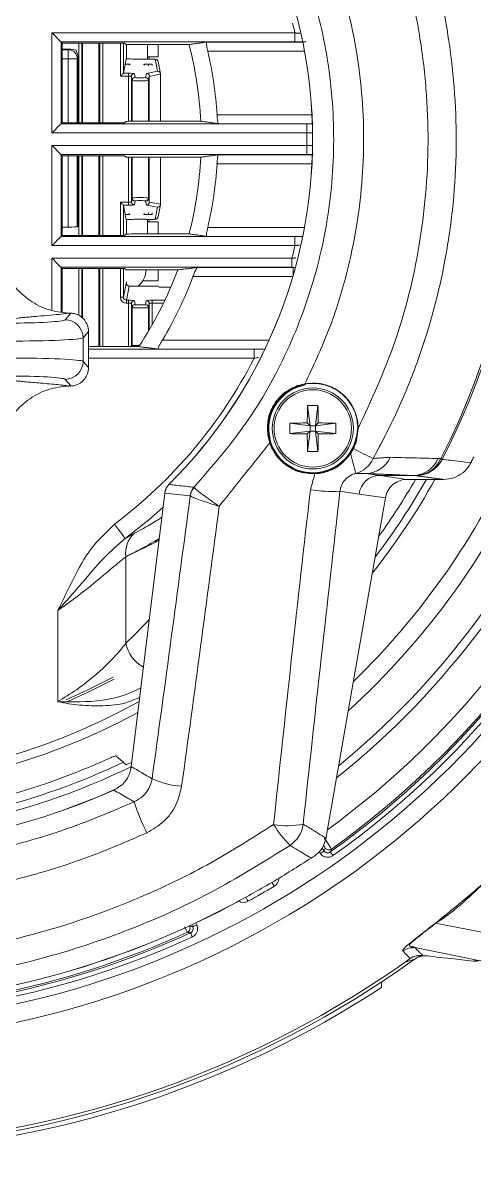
# Model space of a CAD drawing. Extents: x 2 to 136, y 1 to 99.
# Drawn here: x 129.504 to 131.004, y 41.827 to 45.676 of the extents above; entities that cross this region are included whole.
import ezdxf

# ---------------------------------------------------------------- set-up
doc = ezdxf.new("R2010")
doc.units = 0
doc.header["$MEASUREMENT"] = 0
doc.linetypes.add('SLD-Solid', pattern=[0])
doc.layers.add('OBJECT', color=7, linetype='CONTINUOUS')

msp = doc.modelspace()

# ---------------------------------------------------------------- linework, layer by layer
at = {"layer": 'OBJECT', "linetype": 'SLD-Solid', "lineweight": 15}
for p, q in [((130.4088, 45.6439), (129.6002, 45.6439)), ((129.6002, 45.6439), (129.6002, 45.3111)), ((130.4088, 45.6439), (130.4088, 45.6139)), ((129.6302, 45.6139), (129.6339, 45.6102)), ((129.6302, 45.6139), (130.4088, 45.6139)), ((129.6302, 45.3411), (129.6302, 45.6139)), ((129.8414, 45.6102), (129.6339, 45.6102)), ((129.6339, 45.6102), (129.6339, 45.3448)), ((129.6566, 45.59), (129.6339, 45.59)), ((129.6339, 45.5879), (129.6545, 45.5879)), ((129.6545, 45.5879), (129.6566, 45.59)), ((129.6545, 45.5579), (129.6545, 45.5879)), ((129.6893, 45.3448), (129.6893, 45.6102)), ((129.6993, 45.6102), (129.6993, 45.3448)), ((129.7018, 45.3448), (129.7018, 45.6102)), ((129.7564, 45.6102), (129.7564, 45.3448)), ((129.7589, 45.3448), (129.7589, 45.6102)), ((129.7689, 45.6102), (129.7689, 45.3448)), ((129.8278, 45.4998), (129.8278, 45.6102)), ((129.8378, 45.6102), (129.8378, 45.5099)), ((129.8414, 45.6102), (129.8456, 45.606)), ((129.8478, 45.6058), (129.8478, 45.5576)), ((130.0563, 45.605), (129.9056, 45.605)), ((129.9178, 45.5566), (129.9178, 45.605)), ((129.954, 45.605), (129.954, 45.5646)), ((130.4348, 45.6134), (130.1149, 45.6134)), ((130.1185, 45.5834), (130.4406, 45.5834)), ((129.6545, 45.5579), (129.6339, 45.5579)), ((129.6545, 45.3448), (129.6545, 45.5579)), ((129.6545, 45.5579), (129.6845, 45.5579)), ((129.6866, 45.56), (129.6845, 45.5579)), ((129.6845, 45.5579), (129.6845, 45.3448)), ((129.6866, 45.3448), (129.6866, 45.56)), ((129.8438, 45.54), (129.8473, 45.5576)), ((129.8478, 45.5602), (129.8473, 45.5576)), ((129.8473, 45.5576), (129.855, 45.5576)), ((129.9386, 45.5566), (129.9137, 45.5566)), ((129.9386, 45.5566), (129.915, 45.5566)), ((129.954, 45.5646), (129.9178, 45.5646)), ((129.9386, 45.5566), (129.9386, 45.5566)), ((129.9436, 45.5562), (129.9386, 45.5566)), ((129.9516, 45.5161), (129.9436, 45.5562)), ((129.9614, 45.5079), (129.9534, 45.5482)), ((129.8378, 45.5099), (129.8427, 45.5346)), ((129.8378, 45.5098), (129.8378, 45.5099)), ((129.8378, 45.5098), (129.8543, 45.5098)), ((129.8442, 45.54), (129.8427, 45.54)), ((129.8442, 45.54), (129.8442, 45.5346)), ((129.8574, 45.54), (129.8442, 45.54)), ((129.8543, 45.5098), (129.8543, 45.4998)), ((129.8597, 45.54), (129.8574, 45.54)), ((129.8574, 45.54), (129.8574, 45.537)), ((129.8597, 45.538), (129.8597, 45.54)), ((129.8743, 45.5081), (129.8768, 45.4955)), ((129.9059, 45.54), (129.9059, 45.538)), ((129.9083, 45.54), (129.9059, 45.54)), ((129.9215, 45.54), (129.9083, 45.54)), ((129.9083, 45.54), (129.9083, 45.537)), ((129.9114, 45.4955), (129.9142, 45.5091)), ((129.9142, 45.5091), (129.9516, 45.5161)), ((129.9215, 45.54), (129.9215, 45.5346)), ((129.9341, 45.54), (129.9215, 45.54)), ((129.9616, 45.5063), (129.9241, 45.4993)), ((129.9341, 45.54), (129.9341, 45.5351)), ((129.9616, 45.5059), (129.9616, 45.5063)), ((129.9616, 45.5059), (129.9616, 45.35)), ((129.8543, 45.4998), (129.8278, 45.4998)), ((129.8543, 45.3495), (129.8543, 45.4998)), ((129.8668, 45.4856), (129.8643, 45.4981)), ((129.8643, 45.4981), (129.8643, 45.3497)), ((129.8668, 45.3498), (129.8668, 45.4856)), ((129.9241, 45.499), (129.9214, 45.4856)), ((129.9214, 45.4856), (129.9214, 45.35)), ((129.9241, 45.499), (129.9241, 45.4993)), ((129.9241, 45.35), (129.9241, 45.499)), ((130.4652, 45.3716), (130.1493, 45.3716)), ((130.4659, 45.3416), (130.4659, 45.3557)), ((129.6302, 45.3411), (129.6339, 45.3448)), ((130.4482, 45.3411), (129.6302, 45.3411)), ((129.6339, 45.3448), (129.8414, 45.3448)), ((129.8456, 45.349), (129.8414, 45.3448)), ((129.9056, 45.35), (130.0952, 45.35)), ((130.1545, 45.3416), (130.4659, 45.3416)), ((130.4482, 45.3111), (130.4482, 45.3411)), ((129.6002, 45.3111), (130.4482, 45.3111)), ((130.4482, 45.2689), (129.6002, 45.2689)), ((129.6002, 45.2689), (129.6002, 44.9361)), ((129.6302, 45.2389), (129.6339, 45.2352)), ((129.6302, 45.2389), (130.4482, 45.2389)), ((129.6302, 44.9661), (129.6302, 45.2389)), ((129.8414, 45.2352), (129.6339, 45.2352)), ((129.6339, 45.2352), (129.6339, 44.9698)), ((129.6545, 44.9977), (129.6545, 45.2352)), ((129.6845, 45.2352), (129.6845, 44.9987)), ((129.6866, 45.0009), (129.6866, 45.2352)), ((129.6893, 44.9698), (129.6893, 45.2352)), ((129.6993, 45.2352), (129.6993, 44.9698)), ((129.7018, 44.9698), (129.7018, 45.2352)), ((129.7564, 45.2352), (129.7564, 44.9698)), ((129.7589, 44.9698), (129.7589, 45.2352)), ((129.7689, 45.2352), (129.7689, 44.9698)), ((129.8414, 45.2352), (129.8456, 45.231)), ((130.4659, 45.2384), (130.1545, 45.2384)), ((130.4482, 45.2689), (130.4482, 45.2389)), ((130.4659, 45.2253), (130.4659, 45.2384)), ((129.8543, 45.0802), (129.8543, 45.2305)), ((129.8643, 45.2303), (129.8643, 45.0819)), ((129.8668, 45.0944), (129.8668, 45.2302)), ((130.0952, 45.23), (129.9056, 45.23)), ((129.9214, 45.23), (129.9214, 45.0944)), ((129.9241, 45.081), (129.9241, 45.23)), ((129.9616, 45.23), (129.9616, 45.0741)), ((130.1493, 45.2084), (130.4652, 45.2084)), ((129.8643, 45.0819), (129.8668, 45.0944)), ((129.8768, 45.0845), (129.8743, 45.0719)), ((129.9142, 45.0709), (129.9114, 45.0845)), ((129.9214, 45.0944), (129.9241, 45.081)), ((129.9241, 45.0807), (129.9241, 45.081)), ((129.8278, 45.0802), (129.8543, 45.0802)), ((129.8278, 44.9698), (129.8278, 45.0802)), ((129.8378, 45.0701), (129.8378, 45.0702)), ((129.8543, 45.0702), (129.8378, 45.0702)), ((129.8378, 45.0701), (129.8427, 45.0454)), ((129.8378, 45.0701), (129.8378, 44.9698)), ((129.8442, 45.0454), (129.8442, 45.04)), ((129.8543, 45.0702), (129.8543, 45.0802)), ((129.8574, 45.0429), (129.8574, 45.04)), ((129.9083, 45.0429), (129.9083, 45.04)), ((129.9516, 45.0639), (129.9142, 45.0709)), ((129.9215, 45.0454), (129.9215, 45.04)), ((129.9241, 45.0807), (129.9616, 45.0737)), ((129.9341, 45.0449), (129.9341, 45.04)), ((129.9436, 45.0238), (129.9516, 45.0639)), ((129.9534, 45.0318), (129.9614, 45.0721)), ((129.9616, 45.0737), (129.9616, 45.0741)), ((129.8442, 45.04), (129.8427, 45.04)), ((129.8438, 45.04), (129.8473, 45.0224)), ((129.8574, 45.04), (129.8442, 45.04)), ((129.8473, 45.0224), (129.855, 45.0224)), ((129.8478, 45.0198), (129.8473, 45.0224)), ((129.8478, 45.0224), (129.8478, 44.9742)), ((129.8597, 45.04), (129.8574, 45.04)), ((129.8597, 45.04), (129.8597, 45.042)), ((129.9059, 45.042), (129.9059, 45.04)), ((129.9083, 45.04), (129.9059, 45.04)), ((129.9215, 45.04), (129.9083, 45.04)), ((129.9137, 45.0234), (129.9386, 45.0234)), ((129.9153, 45.0234), (129.9386, 45.0234)), ((129.9178, 44.975), (129.9178, 45.0234)), ((129.954, 45.0154), (129.9178, 45.0154)), ((129.9341, 45.04), (129.9215, 45.04)), ((129.9221, 45.0154), (129.9241, 45.0234)), ((129.9386, 45.0234), (129.9436, 45.0238)), ((129.9386, 45.0234), (129.9386, 45.0234)), ((129.9527, 45.0302), (129.9534, 45.0318)), ((129.954, 44.975), (129.954, 45.0154)), ((129.6302, 44.9661), (129.6339, 44.9698)), ((130.4088, 44.9661), (129.6302, 44.9661)), ((129.6545, 44.9977), (129.6339, 44.9977)), ((129.6339, 44.9698), (129.8414, 44.9698)), ((129.6845, 44.9987), (129.6866, 45.0009)), ((129.8456, 44.974), (129.8414, 44.9698)), ((129.9056, 44.975), (130.0563, 44.975)), ((130.1149, 44.9666), (130.4346, 44.9666)), ((130.4404, 44.9966), (130.1185, 44.9966)), ((130.4088, 44.9361), (130.4088, 44.9661)), ((129.6002, 44.9361), (130.4088, 44.9361)), ((130.3986, 44.8939), (129.6002, 44.8939)), ((129.6002, 44.8939), (129.6002, 44.721)), ((130.3986, 44.8939), (130.3986, 44.8639)), ((129.6302, 44.8639), (129.6339, 44.8602)), ((129.6302, 44.8639), (130.3986, 44.8639)), ((129.6302, 44.7156), (129.6302, 44.8639)), ((129.8414, 44.8602), (129.6339, 44.8602)), ((129.6339, 44.8602), (129.6339, 44.7149)), ((129.6893, 44.7034), (129.6893, 44.8602)), ((129.6993, 44.8602), (129.6993, 44.6963)), ((129.7018, 44.6941), (129.7018, 44.8602)), ((129.7564, 44.8602), (129.7564, 44.6)), ((129.7589, 44.6), (129.7589, 44.8602)), ((129.7689, 44.8602), (129.7689, 44.6)), ((129.8278, 44.7644), (129.8278, 44.8602)), ((129.8378, 44.8602), (129.8378, 44.7644)), ((129.8414, 44.8602), (129.8456, 44.856)), ((130.0185, 44.855), (129.9056, 44.855)), ((129.954, 44.8186), (129.954, 44.855)), ((130.4024, 44.8634), (130.084, 44.8634)), ((130.4024, 44.8364), (130.4024, 44.8634)), ((130.41, 44.8635), (130.4054, 44.8639)), ((129.8378, 44.7644), (129.848, 44.8158)), ((129.848, 44.815), (129.8473, 44.8115)), ((129.954, 44.8186), (129.9016, 44.8186)), ((130.0694, 44.8334), (130.4015, 44.8334)), ((129.8571, 44.8015), (129.8478, 44.7543)), ((129.8567, 44.8015), (129.8571, 44.8015)), ((129.8571, 44.8015), (129.9437, 44.8015)), ((129.9537, 44.8006), (129.9541, 44.7984)), ((129.8378, 44.7644), (129.8278, 44.7644)), ((129.8478, 44.7543), (129.8543, 44.7543)), ((129.8478, 44.7543), (129.8478, 44.7443)), ((129.8543, 44.7443), (129.8478, 44.7443)), ((129.8543, 44.7543), (129.8543, 44.7443)), ((129.8543, 44.6), (129.8543, 44.7443)), ((129.8643, 44.7426), (129.8643, 44.6)), ((129.8668, 44.73), (129.8643, 44.7426)), ((129.8743, 44.7526), (129.8768, 44.7399)), ((129.9114, 44.7399), (129.9139, 44.7526)), ((129.9239, 44.7426), (129.9214, 44.73)), ((129.9239, 44.6561), (129.9239, 44.7426)), ((129.9339, 44.7543), (129.976, 44.7543)), ((129.9339, 44.7443), (129.9339, 44.7543)), ((129.9339, 44.7443), (129.9339, 44.6734)), ((129.9712, 44.7443), (129.9339, 44.7443)), ((129.6438, 44.6891), (129.6627, 44.7111)), ((129.8668, 44.6036), (129.8668, 44.73)), ((129.9214, 44.73), (129.9214, 44.6518)), ((129.7216, 44.6501), (129.7037, 44.6292)), ((129.7037, 44.6292), (129.7037, 44.5508)), ((129.7216, 44.6501), (129.7216, 44.59)), ((130.3228, 44.6216), (129.9678, 44.6216)), ((130.2729, 44.5911), (129.7216, 44.5911)), ((129.7216, 44.59), (129.7216, 44.5299)), ((129.757, 44.6), (129.8889, 44.6)), ((129.9536, 44.5916), (130.3089, 44.5916)), ((130.2729, 44.5611), (130.2729, 44.5911)), ((129.7037, 44.5508), (129.7216, 44.5299)), ((129.7216, 44.5611), (130.2729, 44.5611)), ((129.6627, 44.4689), (129.6438, 44.4909)), ((130.3899, 44.4555), (130.3798, 44.4488)), ((130.451, 44.4038), (130.4589, 44.3367)), ((130.4852, 44.4038), (130.4774, 44.3367)), ((130.3918, 44.3446), (130.4589, 44.3367)), ((130.3918, 44.3104), (130.4589, 44.3182)), ((130.4589, 44.3367), (130.4498, 44.3459)), ((130.4498, 44.3091), (130.4589, 44.3182)), ((130.451, 44.2512), (130.4589, 44.3182)), ((130.4589, 44.3367), (130.4774, 44.3367)), ((130.4589, 44.3367), (130.4589, 44.3182)), ((130.4774, 44.3182), (130.4589, 44.3182)), ((130.4865, 44.3459), (130.4774, 44.3367)), ((130.5444, 44.3446), (130.4774, 44.3367)), ((130.4774, 44.3182), (130.4774, 44.3367)), ((130.4774, 44.3182), (130.4865, 44.3091)), ((130.5444, 44.3104), (130.4774, 44.3182)), ((130.4852, 44.2512), (130.4774, 44.3182)), ((130.6443, 44.1774), (130.6911, 44.1707)), ((130.6911, 44.1707), (130.8017, 44.1707)), ((130.6911, 44.1707), (130.7814, 44.1578)), ((130.7814, 44.1578), (130.9036, 44.1578)), ((129.9899, 44.1416), (129.9901, 44.1415)), ((129.9755, 44.1123), (129.8638, 43.2026)), ((129.9759, 44.1123), (129.8642, 43.2025)), ((129.9759, 44.1123), (129.9755, 44.1123)), ((130.6222, 44.1092), (130.5586, 44.1183)), ((130.7096, 44.0967), (130.6222, 44.1092)), ((130.5151, 42.981), (130.7012, 44.0467)), ((130.5151, 42.9804), (130.7012, 44.0462)), ((130.7012, 44.0462), (130.7012, 44.0467)), ((129.8459, 43.6128), (129.8459, 43.9004)), ((129.6194, 43.4182), (129.6194, 43.7217)), ((129.8471, 43.2079), (129.8656, 43.2169)), ((129.8642, 43.2025), (129.8638, 43.2026)), ((130.5151, 42.9804), (130.5151, 42.981)), ((130.4982, 42.932), (130.5055, 42.9215)), ((130.4933, 42.9129), (130.4884, 42.9198)), ((130.0684, 42.6691), (130.0654, 42.6753)), ((130.079, 42.6817), (130.0819, 42.6754)), ((131.1124, 42.6353), (130.8768, 42.6806)), ((131.0209, 42.5571), (130.8078, 42.5995)), ((130.6966, 42.4852), (130.6966, 42.4672))]:
    msp.add_line(p, q, dxfattribs=at)
at = {"layer": 'OBJECT', "linetype": 'SLD-Solid', "lineweight": 15, "flags": 128}
for points in [[(129.6002, 45.6439), (129.606, 45.6381), (129.6116, 45.6325), (129.6167, 45.6274), (129.6212, 45.6229), (129.625, 45.6191), (129.6278, 45.6163), (129.6295, 45.6146), (129.6302, 45.6139)], [(129.9241, 45.5566), (129.9239, 45.5576), (129.9221, 45.5646)], [(129.8378, 45.5098), (129.8374, 45.5095), (129.8368, 45.5088), (129.8358, 45.5078), (129.8345, 45.5066), (129.8331, 45.5051), (129.8314, 45.5035), (129.8296, 45.5017), (129.8278, 45.4998)], [(129.6002, 45.3111), (129.606, 45.3169), (129.6116, 45.3225), (129.6167, 45.3276), (129.6212, 45.3321), (129.625, 45.3359), (129.6278, 45.3387), (129.6295, 45.3404), (129.6302, 45.3411)], [(129.6002, 45.2689), (129.606, 45.2631), (129.6116, 45.2575), (129.6167, 45.2524), (129.6212, 45.2479), (129.625, 45.2441), (129.6278, 45.2413), (129.6295, 45.2396), (129.6302, 45.2389)], [(129.8378, 45.0702), (129.8374, 45.0705), (129.8368, 45.0712), (129.8358, 45.0722), (129.8345, 45.0734), (129.8331, 45.0749), (129.8314, 45.0765), (129.8296, 45.0783), (129.8278, 45.0802)], [(129.9386, 45.0234), (129.9408, 45.0234), (129.9433, 45.0235), (129.9454, 45.0239), (129.9475, 45.0246), (129.9499, 45.026), (129.9519, 45.0283), (129.9527, 45.0302)], [(129.9436, 45.0238), (129.9455, 45.024), (129.9474, 45.0246), (129.9491, 45.0255), (129.9507, 45.0267), (129.9519, 45.0282), (129.9528, 45.03), (129.9534, 45.0318), (129.9534, 45.0318)], [(129.6002, 44.9361), (129.606, 44.9419), (129.6116, 44.9475), (129.6167, 44.9526), (129.6212, 44.9571), (129.625, 44.9609), (129.6278, 44.9637), (129.6295, 44.9654), (129.6302, 44.9661)], [(129.6002, 44.8939), (129.606, 44.8881), (129.6116, 44.8825), (129.6167, 44.8774), (129.6212, 44.8729), (129.625, 44.8691), (129.6278, 44.8663), (129.6295, 44.8646), (129.6302, 44.8639)], [(130.4024, 44.8634), (130.4092, 44.8626), (130.4097, 44.8624)], [(130.6124, 44.2866), (130.618, 44.3325), (130.6178, 44.3377)], [(130.8939, 44.2271), (130.8947, 44.2266), (130.8955, 44.2262), (130.8962, 44.2259), (130.8969, 44.2255), (130.8974, 44.2252), (130.8979, 44.225), (130.8983, 44.2248), (130.8987, 44.2246)], [(129.844, 43.9611), (129.922, 44.0234), (129.9698, 44.0656)], [(129.8081, 44.0089), (129.8148, 44.0001), (129.8212, 43.9915), (129.8271, 43.9836), (129.8325, 43.9765), (129.8369, 43.9705), (129.8404, 43.9659), (129.8428, 43.9627), (129.844, 43.9611)], [(129.8035, 43.4995), (129.7199, 43.4573), (129.6476, 43.4246)], [(129.807, 43.4935), (129.7229, 43.451), (129.6525, 43.4191)], [(130.4933, 42.9129), (130.4956, 42.9145), (130.4979, 42.9161), (130.5, 42.9176), (130.5018, 42.9189), (130.5034, 42.92), (130.5045, 42.9208), (130.5052, 42.9213), (130.5055, 42.9215)], [(130.5352, 42.9056), (130.5335, 42.908), (130.5319, 42.9102), (130.5304, 42.9123), (130.5291, 42.9142), (130.528, 42.9157), (130.5272, 42.9169), (130.5267, 42.9176), (130.5265, 42.9179)], [(130.3326, 42.8168), (130.3333, 42.8156), (130.3356, 42.8117), (130.3375, 42.8085), (130.339, 42.8061), (130.3399, 42.8047), (130.3402, 42.8042)], [(130.2448, 42.7677), (130.2462, 42.7653), (130.2484, 42.7613), (130.2502, 42.7581), (130.2515, 42.7556), (130.2524, 42.7541), (130.2526, 42.7536)], [(130.0819, 42.6754), (130.0793, 42.6742), (130.0768, 42.673), (130.0745, 42.6719), (130.0725, 42.671), (130.0708, 42.6702), (130.0695, 42.6696), (130.0687, 42.6692), (130.0684, 42.6691)], [(130.0673, 42.6355), (130.0661, 42.6381), (130.0649, 42.6406), (130.0638, 42.643), (130.0629, 42.645), (130.0621, 42.6467), (130.0615, 42.648), (130.0612, 42.6488), (130.061, 42.6491)]]:
    msp.add_lwpolyline(points, dxfattribs=at)
at = {"layer": 'OBJECT', "linetype": 'SLD-Solid', "lineweight": 15}
for radius in [0.135, 0.1287]:
    msp.add_circle((130.4681, 44.3275), radius, dxfattribs=at)
for centre, radius, start, end in [((128.8466, 45.29), 6.655, 198.09222, 54.2519), ((128.8466, 45.29), 6.555, 126.37982, 288.09222), ((128.8466, 45.29), 6.555, 288.09222, 53.62018), ((128.8466, 45.29), 6.5028, 126.71932, 288.09222), ((128.8466, 45.29), 6.4944, 126.7749, 288.09222), ((128.8466, 45.29), 6.4944, 288.09222, 53.2251), ((128.8466, 45.29), 6.5028, 288.09222, 53.28068), ((128.8466, 45.29), 6.3069, 128.05888, 288.09222), ((128.8466, 45.29), 6.3069, 288.09222, 51.94112), ((128.8461, 45.2905), 1.6211, 314.8733, 45.1267), ((128.8461, 45.2905), 1.6214, 314.8733, 45.1267), ((128.8461, 45.2905), 2.3074, 332.557, 27.443), ((128.8461, 45.2905), 2.3128, 332.557, 27.443), ((128.8466, 45.29), 1.6018, 12.7647, 13.9591), ((129.6545, 45.5578), 0.03, 0.0823, 89.9175), ((128.8466, 45.29), 1.25, 2.7513, 14.5959), ((128.8466, 45.29), 1.3053, 3.5854, 12.989), ((129.9413, 45.5442), 0.0127, 18.1217, 102.3152), ((129.9436, 45.5462), 0.00997, 11.3553, 90.1951), ((129.8743, 45.4981), 0.01, 89.9974, 179.7921), ((129.8768, 45.4855), 0.01, 89.997, 179.7921), ((129.9114, 45.4855), 0.01, 0.2079, 90.003), ((128.8466, 45.29), 1.6018, 359.2455, 0.7545), ((128.8466, 45.29), 1.25, 345.4041, 357.2487), ((128.8466, 45.29), 1.3053, 347.011, 356.4146), ((129.8743, 45.0819), 0.01, 180.2079, 270.0026), ((129.8768, 45.0945), 0.01, 180.2079, 270.003), ((129.9114, 45.0945), 0.01, 269.997, 359.7921), ((128.8466, 45.29), 1.6018, 345.6831, 347.2353), ((129.8416, 44.8578), 0.0722, 308.8017, 357.7697), ((128.8466, 45.29), 1.25, 326.4957, 339.635), ((128.8466, 45.29), 1.3053, 329.1986, 339.5226), ((129.8743, 44.7426), 0.01, 89.9957, 179.7921), ((129.8768, 44.7299), 0.01, 89.9977, 179.7897), ((129.9114, 44.7299), 0.01, 0.2103, 90.0023), ((129.9139, 44.7426), 0.01, 0.2084, 90.0043), ((129.6436, 44.629), 0.0601, 0.2284, 89.8001), ((129.6436, 44.551), 0.0601, 270.1996, 359.7719), ((128.8466, 45.29), 1.6018, 306.8896, 332.931), ((130.4681, 44.3275), 0.1474, 99.9104, 348.6768), ((130.4681, 44.3275), 0.1464, 104.4485, 193.4275), ((130.4713, 44.4811), 0.0299, 189.6088, 191.4357), ((130.3806, 44.4505), 0.00188, 203.4842, 246.1948), ((130.3807, 44.4505), 0.00182, 202.7393, 246.8615), ((132.5828, 44.3295), 2.1331, 178.005, 179.5611), ((130.4681, 44.0758), 0.3284, 87.0111, 92.9889), ((128.3535, 44.3295), 2.1331, 0.4389, 1.995), ((130.7201, 44.3275), 0.3287, 177.0143, 182.9857), ((130.4661, 42.2127), 2.1332, 90.4394, 91.9954), ((130.4701, 42.2127), 2.1332, 88.0046, 89.5606), ((130.2161, 44.3275), 0.3287, 357.0143, 2.9857), ((130.6189, 44.3316), 0.00459, 260.4045, 272.9483), ((130.3193, 44.3026), 0.00385, 85.3243, 102.7071), ((130.3194, 44.3023), 0.0038, 85.4248, 103.0298), ((130.4681, 44.3275), 0.15, 188.0526, 202.6139), ((130.3238, 44.2837), 0.00473, 285.5474, 297.9269), ((130.466, 46.4384), 2.1294, 268.0038, 269.5626), ((132.5828, 44.3255), 2.1331, 180.4389, 181.995), ((128.3535, 44.3255), 2.1331, 358.005, 359.5611), ((130.4702, 46.4384), 2.1294, 270.4374, 271.9962), ((128.8466, 45.29), 2.841, 306.0134, 339.2386), ((128.8466, 45.29), 2.901, 305.4751, 339.7287), ((128.8466, 45.29), 2.7223, 308.6592, 338.2371), ((130.6142, 44.2898), 0.00369, 240.9267, 258.9481), ((130.6143, 44.2901), 0.00353, 240.6449, 259.5032), ((128.8466, 45.29), 3.0068, 273.8025, 340.2009), ((128.8466, 45.29), 2.9472, 273.9337, 339.5632), ((130.3269, 44.2745), 0.00476, 289.2206, 301.5522), ((130.327, 44.2741), 0.00507, 289.8695, 301.4622), ((130.4681, 44.5792), 0.3284, 267.0111, 272.9889), ((128.8466, 45.29), 2.9067, 305.3048, 339.3669), ((128.8466, 45.29), 2.9217, 305.3048, 339.3669), ((128.8466, 45.29), 2.6951, 309.3168, 337.3213), ((128.8466, 45.29), 2.5781, 312.4315, 336.1759), ((130.5948, 44.2457), 0.00166, 204.3409, 248.229), ((131.7877, 44.5217), 1.2254, 193.089, 196.2993), ((130.6057, 44.2654), 0.00542, 234.4589, 247.215), ((128.8466, 45.29), 2.5186, 314.2236, 335.8244), ((130.9733, 44.9162), 0.7528, 240.5867, 246.1725), ((130.5875, 44.2638), 0.0894, 285.6608, 336.0858), ((130.6419, 44.2701), 0.0927, 271.4964, 335.3084), ((130.7992, 44.2639), 0.0932, 271.5256, 336.9101), ((130.8081, 44.2635), 0.0932, 271.5271, 336.9954), ((130.8102, 44.2697), 0.0994, 270.252, 332.9965), ((130.5718, 44.1815), 0.0967, 182.1971, 182.8273), ((130.6915, 44.1009), 0.0698, 90.3175, 173.1576), ((128.8466, 45.29), 2.3227, 321.579, 330.8258), ((128.8466, 45.29), 2.2979, 322.7397, 330.4798), ((128.8466, 45.29), 2.2663, 324.3282, 330.0261), ((130.0252, 44.1062), 0.05, 134.8733, 173), ((130.0258, 44.1062), 0.0502, 135.3233, 173.0263), ((130.1096, 44.0976), 0.0502, 137.0807, 173.0518), ((130.11, 44.0966), 0.0503, 136.6589, 172.1914), ((130.5358, 44.6046), 0.4869, 261.0574, 272.6885), ((129.936, 43.9115), 0.0908, 132.1673, 187.0344), ((129.9593, 43.6345), 0.1154, 190.8203, 241.6132), ((128.8466, 45.29), 2.1425, 240.8117, 299.1554), ((128.8466, 45.29), 2.1724, 241.3863, 298.5815), ((128.8466, 45.29), 2.3227, 281.5486, 295.9658), ((128.8466, 45.29), 2.2979, 283.8214, 295.5051), ((128.8466, 45.29), 2.2663, 285.4748, 294.4557), ((130.0485, 43.415), 0.2786, 245.5438, 266.5361), ((128.8461, 45.2905), 2.3696, 246.1107, 293.8893), ((128.8461, 45.2905), 2.3693, 246.1107, 293.8893), ((130.4958, 43.2772), 0.6509, 197.1866, 207.0212), ((130.3844, 43.2597), 0.2545, 259.4395, 281.7594), ((130.6712, 43.2139), 0.3911, 211.503, 224.5075), ((130.3363, 43.0235), 0.1008, 303.7446, 352.59), ((130.5215, 42.9397), 0.015, 215.0249, 305.441), ((130.3247, 42.8299), 0.03, 300.9982, 0), ((128.8466, 45.29), 2.9, 299.0018, 300.9982), ((128.8466, 45.29), 2.9067, 241.4467, 294.6952), ((128.8466, 45.29), 2.901, 241.6184, 294.5249), ((128.8461, 45.2905), 2.8855, 242.0886, 297.9114), ((128.8461, 45.2905), 2.8851, 242.0886, 297.9114), ((130.2381, 42.7799), 0.03, 236.7853, 299.0018), ((128.8466, 45.29), 2.9217, 241.1451, 294.6952), ((130.0446, 42.6643), 0.015, 294.5633, 24.9734), ((130.6206, 42.4804), 0.3252, 37.9913, 38.1173), ((128.8466, 45.29), 3.36, 273.3521, 305.6636), ((128.8466, 45.29), 3.35, 273.5142, 305.5044), ((130.827, 42.514), 0.06, 83.4816, 125.5044), ((130.8417, 42.5098), 0.062, 90.019, 125.6636), ((128.8466, 45.29), 3.375, 273.2438, 303.2401)]:
    msp.add_arc(centre, radius, start, end, dxfattribs=at)
for centre, major_axis, ratio, start_param, end_param in [((129.6716, 45.575), (0.0334, -0.0079), 0.382382, 1.384788, 2.123396), ((129.6686, 45.572), (-0.0089, 0.032), 0.489854, 4.198366, 5.029337), ((129.9056, 45.606), (0.06, 0), 0.017455, 3.159046, 4.712389), ((129.8916, 45.5605), (0.05, 0), 0.087489, 3.889355, 5.169274), ((129.8543, 45.508), (0.02, 0), 0.087489, 0.017453, 1.570796), ((129.9142, 45.4992), (-0.00707, 0.00716), 0.980059, 3.960124, 5.49392), ((129.9516, 45.5061), (0.00837, -0.00566), 0.980059, 0.622364, 2.15616), ((129.8543, 45.4981), (0.01, 0), 0.174977, 0.017453, 1.570796), ((129.8941, 45.4856), (0.0273, 0), 0.055478, 3.159046, 6.265732), ((129.8941, 45.4956), (0.0173, 0), 0.087489, 3.159046, 6.265732), ((129.9056, 45.349), (0.06, 0), 0.017455, 1.570796, 3.124139), ((129.9056, 45.231), (0.06, 0), 0.017455, 3.159046, 4.712389), ((129.8543, 45.0819), (0.01, 0), 0.174977, 4.712389, 6.265732), ((129.8941, 45.0944), (0.0273, 0), 0.055478, 0.017453, 3.124139), ((129.8941, 45.0844), (0.0173, 0), 0.087489, 0.017453, 3.124139), ((129.8543, 45.0719), (0.02, 0), 0.087489, 4.712389, 6.265732), ((129.9142, 45.0808), (0.00707, 0.00716), 0.980059, 3.930858, 5.464654), ((129.9516, 45.0738), (0.00837, 0.00566), 0.980059, 4.127026, 5.660822), ((129.8916, 45.0195), (0.05, 0), 0.087489, 1.113912, 2.39383), ((129.6545, 44.9988), (0.03, 0), 0.034921, 4.712389, 6.248279), ((129.9056, 44.974), (0.06, 0), 0.017455, 1.570796, 3.124139), ((129.9056, 44.856), (0.06, 0), 0.017455, 3.159046, 4.712389), ((129.9437, 44.8006), (0.01, 0), 0.088095, 0.017453, 1.570796), ((129.9641, 44.7984), (0.01, 0), 0.088095, 3.159046, 4.712389), ((129.8478, 44.7644), (-0.0039, -0.0197), 0.995992, 4.908761, 6.478026), ((129.8478, 44.7644), (0.00197, 0.00993), 0.988086, 1.767169, 3.336433), ((129.8543, 44.7525), (0.02, 0), 0.088095, 0.017453, 1.570796), ((129.8543, 44.7426), (0.01, 0), 0.17619, 0.017453, 1.570796), ((129.8941, 44.74), (0.0173, 0), 0.088095, 3.159046, 6.265732), ((129.9339, 44.7525), (0.02, 0), 0.088095, 1.570796, 3.124139), ((129.9339, 44.7426), (0.01, 0), 0.17619, 1.570796, 3.124139), ((129.8941, 44.73), (0.0273, 0), 0.055863, 3.159046, 6.265732), ((129.4541, 44.6897), (0.19, 0), 0.061163, 4.712389, 6.230825), ((129.6627, 44.6512), (-0.0224, 0.056), 0.973344, 4.322385, 4.678271), ((129.4541, 44.6298), (0.25, 0), 0.046484, 4.712389, 6.230825), ((129.757, 44.5979), (0.12, 0), 0.017455, 1.570796, 1.857742), ((129.4541, 44.5502), (0.25, 0), 0.046484, 0.05236, 1.570796), ((129.6627, 44.5288), (0.0224, 0.056), 0.973344, 4.746507, 5.102393), ((129.4541, 44.4903), (0.19, 0), 0.061163, 0.05236, 1.570796), ((132.735, 45.2905), (2.1532, 17.375), 0.121162, 1.653006, 1.717455), ((128.0752, 45.3026), (2.1536, 17.275), 0.121842, 4.603323, 4.658113), ((130.0912, 45.1376), (1.6505, -0.2027), 0.620494, 4.718748, 4.769445), ((132.8335, 45.2784), (2.1536, 17.275), 0.121842, 1.653181, 1.717629), ((130.6686, 44.2363), (0.0611, 0.4899), 0.121842, 4.33034, 4.438599), ((128.1738, 45.2905), (2.1532, 17.375), 0.121162, 4.603148, 4.657017), ((129.1905, 45.29), (1.5813, 0), 0.964711, 5.148081, 5.217901), ((129.0597, 45.29), (1.6185, 0), 0.982242, 5.21966, 5.228125), ((128.1089, 45.29), (2.4576, 0), 0.964711, 5.497371, 5.543275), ((134.6396, 44.5791), (6.3338, -0.7777), 0.437652, 3.913662, 3.930016), ((130.549, 42.7836), (0.0636, 0.5099), 0.121842, 1.188747, 1.215796), ((125.9827, 43.2846), (4.278, 2.9955), 0.745432, 5.44596, 5.448167), ((132.0153, 46.7676), (4.7332, 2.2071), 0.745432, 3.976611, 3.978818)]:
    msp.add_ellipse(centre, major_axis=major_axis, ratio=ratio, start_param=start_param, end_param=end_param, dxfattribs=at)
for points, knots in [([(130.0728, 44.1318), (130.133, 44.2012), (130.2532, 44.3399), (130.3896, 44.584), (130.4865, 44.8484), (130.538, 45.128), (130.541, 45.4114), (130.4975, 45.6904), (130.4074, 45.9577), (130.2939, 46.1697), (130.1787, 46.332), (130.1081, 46.4102), (130.0728, 46.4492)], [0, 0, 0, 0, 0.107626, 0.215248, 0.326099, 0.436946, 0.546986, 0.657027, 0.766705, 0.876388, 0.938194, 1, 1, 1, 1]), ([(130.6692, 46.3534), (130.6997, 46.2953), (130.7607, 46.179), (130.8326, 45.9927), (130.8888, 45.7988), (130.9254, 45.6059), (130.9441, 45.4185), (130.9473, 45.2364), (130.9351, 45.053), (130.8996, 44.8188), (130.8366, 44.5937), (130.7505, 44.3813), (130.6963, 44.2788), (130.6692, 44.2276)], [0, 0, 0, 0, 0.088765, 0.177531, 0.269416, 0.361302, 0.442441, 0.523579, 0.607061, 0.690543, 0.843256, 0.921628, 1, 1, 1, 1]), ([(130.6191, 44.327), (130.6633, 44.423), (130.7526, 44.6172), (130.8169, 44.883), (130.8459, 45.1054), (130.854, 45.2814), (130.8474, 45.4591), (130.8195, 45.6844), (130.7556, 45.9559), (130.665, 46.1538), (130.6191, 46.254)], [0, 0, 0, 0, 0.158308, 0.320393, 0.4075, 0.494607, 0.584228, 0.67385, 0.834938, 1, 1, 1, 1]), ([(130.4418, 46.1049), (130.4571, 46.0734), (130.5166, 45.9514), (130.5918, 45.7259), (130.6409, 45.4268), (130.6378, 45.1238), (130.5912, 44.863), (130.5223, 44.647), (130.4686, 44.5331), (130.4418, 44.4761)], [0, 0, 0, 0, 0.062217, 0.241055, 0.419891, 0.59818, 0.776471, 0.888235, 1, 1, 1, 1]), ([(130.1149, 45.6134), (130.1146, 45.613), (130.114, 45.6123), (130.1141, 45.6073), (130.1151, 45.6), (130.1166, 45.5916), (130.1179, 45.5859), (130.1185, 45.5834)], [0, 0, 0, 0, 0.208547, 0.417168, 0.624793, 0.83575, 1, 1, 1, 1]), ([(130.4088, 45.6139), (130.4194, 45.6139), (130.4316, 45.6139), (130.4429, 45.614), (130.4445, 45.614)], [0, 0, 0, 0, 0.861992, 1, 1, 1, 1]), ([(130.1493, 45.3716), (130.1496, 45.3682), (130.15, 45.3615), (130.1511, 45.3525), (130.1524, 45.3457), (130.1535, 45.3422), (130.1542, 45.3418), (130.1545, 45.3416)], [0, 0, 0, 0, 0.216607, 0.433171, 0.650771, 0.869524, 1, 1, 1, 1]), ([(130.1545, 45.2384), (130.154, 45.238), (130.1532, 45.2372), (130.1518, 45.2318), (130.1507, 45.2239), (130.1498, 45.2156), (130.1494, 45.2103), (130.1493, 45.2084)], [0, 0, 0, 0, 0.219251, 0.438503, 0.657715, 0.876112, 1, 1, 1, 1]), ([(129.9153, 45.0234), (129.9153, 45.0234), (129.9148, 45.0233), (129.9142, 45.0233), (129.9137, 45.0234)], [0, 0, 0, 0, 0.05744, 1, 1, 1, 1]), ([(130.1185, 44.9966), (130.1177, 44.9932), (130.1162, 44.9865), (130.1147, 44.9774), (130.114, 44.9707), (130.1141, 44.9672), (130.1147, 44.9668), (130.1149, 44.9666)], [0, 0, 0, 0, 0.220857, 0.441926, 0.65769, 0.867328, 1, 1, 1, 1]), ([(129.4377, 44.8604), (129.4493, 44.8396), (129.4724, 44.798), (129.5257, 44.7514), (129.5871, 44.719), (129.6319, 44.7139), (129.6543, 44.7113)], [0, 0, 0, 0, 0.249468, 0.499319, 0.749167, 1, 1, 1, 1]), ([(130.084, 44.8634), (130.0834, 44.863), (130.0823, 44.8622), (130.0794, 44.857), (130.0758, 44.8495), (130.0723, 44.8411), (130.0702, 44.8355), (130.0694, 44.8334)], [0, 0, 0, 0, 0.207817, 0.415255, 0.632115, 0.861309, 1, 1, 1, 1]), ([(129.8567, 44.8015), (129.8557, 44.8017), (129.8535, 44.802), (129.8507, 44.8037), (129.8488, 44.806), (129.8478, 44.8082), (129.8474, 44.81), (129.8473, 44.8111), (129.8473, 44.8114), (129.8473, 44.8115)], [0, 0, 0, 0, 0.163979, 0.328273, 0.482709, 0.616269, 0.746891, 0.892796, 1, 1, 1, 1]), ([(129.6543, 44.7113), (129.647, 44.7101), (129.6315, 44.7077), (129.5952, 44.7044), (129.5607, 44.7015), (129.533, 44.6992), (129.5136, 44.6975), (129.4938, 44.6956), (129.4742, 44.6933), (129.468, 44.6915), (129.465, 44.6906)], [0, 0, 0, 0, 0.15382, 0.32546, 0.503781, 0.600006, 0.681858, 0.763121, 0.884544, 1, 1, 1, 1]), ([(129.7179, 44.671), (129.7149, 44.6771), (129.7091, 44.6894), (129.6935, 44.7028), (129.6774, 44.7099), (129.6667, 44.7108), (129.6627, 44.7111)], [0, 0, 0, 0, 0.272659, 0.546139, 0.8274, 1, 1, 1, 1]), ([(129.9678, 44.6216), (129.9656, 44.6179), (129.9612, 44.6105), (129.9564, 44.6012), (129.9536, 44.5949), (129.9529, 44.5921), (129.9534, 44.5917), (129.9536, 44.5916)], [0, 0, 0, 0, 0.259507, 0.520198, 0.70847, 0.897392, 1, 1, 1, 1]), ([(129.8668, 44.6036), (129.8673, 44.6036), (129.8682, 44.6036), (129.8745, 44.6036), (129.8825, 44.6036), (129.8884, 44.6036), (129.8908, 44.6036)], [0, 0, 0, 0, 0.271757, 0.543508, 0.815266, 1, 1, 1, 1]), ([(130.301, 44.591), (130.2966, 44.591), (130.2875, 44.5911), (130.2779, 44.5911), (130.2729, 44.5911)], [0, 0, 0, 0, 0.484731, 1, 1, 1, 1]), ([(130.2729, 44.5611), (130.2766, 44.5618), (130.2816, 44.5627), (130.2863, 44.5635), (130.2876, 44.5637)], [0, 0, 0, 0, 0.730013, 1, 1, 1, 1]), ([(129.6627, 44.4689), (129.6666, 44.4692), (129.6775, 44.4701), (129.6942, 44.4775), (129.7096, 44.4913), (129.7153, 44.5035), (129.7179, 44.509)], [0, 0, 0, 0, 0.168844, 0.462585, 0.753224, 1, 1, 1, 1]), ([(129.6543, 44.4687), (129.632, 44.4662), (129.5873, 44.461), (129.5259, 44.4287), (129.4725, 44.3822), (129.4493, 44.3405), (129.4377, 44.3196)], [0, 0, 0, 0, 0.249632, 0.499591, 0.749407, 1, 1, 1, 1]), ([(129.465, 44.4894), (129.468, 44.4885), (129.4732, 44.4869), (129.4904, 44.4848), (129.5089, 44.4829), (129.5306, 44.481), (129.5563, 44.4789), (129.5849, 44.4765), (129.6136, 44.4739), (129.6382, 44.4714), (129.6492, 44.4696), (129.6543, 44.4687)], [0, 0, 0, 0, 0.115434, 0.204199, 0.296296, 0.390312, 0.496176, 0.628006, 0.757037, 0.887489, 1, 1, 1, 1]), ([(130.379, 44.4498), (130.3933, 44.4584), (130.4129, 44.4702), (130.4357, 44.4749), (130.4418, 44.4761)], [0, 0, 0, 0, 0.729926, 1, 1, 1, 1]), ([(130.442, 44.4752), (130.4257, 44.4708), (130.4034, 44.4648), (130.3849, 44.4522), (130.38, 44.4489)], [0, 0, 0, 0, 0.730796, 1, 1, 1, 1]), ([(130.4418, 44.4761), (130.4588, 44.4775), (130.4928, 44.4801), (130.5418, 44.4624), (130.5823, 44.4307), (130.6099, 44.3871), (130.6187, 44.3503), (130.6191, 44.3302), (130.6191, 44.327)], [0, 0, 0, 0, 0.192555, 0.385109, 0.577708, 0.770475, 0.963487, 1, 1, 1, 1]), ([(130.6181, 44.3271), (130.6165, 44.344), (130.6133, 44.3777), (130.5875, 44.4227), (130.5494, 44.457), (130.502, 44.4765), (130.4646, 44.4788), (130.445, 44.4757), (130.442, 44.4752)], [0, 0, 0, 0, 0.193231, 0.386467, 0.579538, 0.772364, 0.965005, 1, 1, 1, 1]), ([(130.3184, 44.3064), (130.3176, 44.3233), (130.316, 44.3569), (130.3345, 44.4035), (130.3582, 44.4335), (130.3743, 44.4462), (130.3789, 44.4497)], [0, 0, 0, 0, 0.309279, 0.616001, 0.89125, 1, 1, 1, 1]), ([(130.3798, 44.4488), (130.3675, 44.4378), (130.3432, 44.4162), (130.3228, 44.3718), (130.3169, 44.3347), (130.3189, 44.3135), (130.3196, 44.3065)], [0, 0, 0, 0, 0.307575, 0.605515, 0.870212, 1, 1, 1, 1]), ([(130.4751, 44.1767), (130.4581, 44.1776), (130.424, 44.1793), (130.3779, 44.2032), (130.3457, 44.2351), (130.3334, 44.2598), (130.3287, 44.2694)], [0, 0, 0, 0, 0.275398, 0.55079, 0.826423, 1, 1, 1, 1]), ([(130.3296, 44.2698), (130.3377, 44.2549), (130.3538, 44.225), (130.395, 44.1937), (130.4373, 44.1783), (130.4646, 44.1779), (130.4751, 44.1778)], [0, 0, 0, 0, 0.276325, 0.552665, 0.828652, 1, 1, 1, 1]), ([(130.4751, 44.1778), (130.4916, 44.1801), (130.5226, 44.1846), (130.561, 44.208), (130.5824, 44.2294), (130.5913, 44.2422), (130.5933, 44.245)], [0, 0, 0, 0, 0.352537, 0.661543, 0.924398, 1, 1, 1, 1]), ([(130.5942, 44.2442), (130.5839, 44.2312), (130.5656, 44.2083), (130.5256, 44.1857), (130.496, 44.178), (130.478, 44.1769), (130.4751, 44.1767)], [0, 0, 0, 0, 0.353798, 0.623722, 0.94006, 1, 1, 1, 1]), ([(130.7261, 44.2314), (130.7517, 44.2307), (130.8049, 44.2294), (130.8576, 44.228), (130.8849, 44.2273)], [0, 0, 0, 0, 0.480479, 1, 1, 1, 1]), ([(130.8987, 44.2246), (130.9073, 44.2235), (130.9392, 44.2197), (130.9709, 44.2158), (130.9941, 44.213)], [0, 0, 0, 0, 0.269854, 1, 1, 1, 1]), ([(130.9036, 44.1578), (130.915, 44.1589), (130.9379, 44.1611), (130.9683, 44.1786), (130.9859, 44.1979), (130.9927, 44.2105), (130.9941, 44.213)], [0, 0, 0, 0, 0.30705, 0.614017, 0.922363, 1, 1, 1, 1]), ([(130.6116, 44.1778), (130.6094, 44.1772), (130.5995, 44.1745), (130.5833, 44.1656), (130.5676, 44.1481), (130.5604, 44.1312), (130.559, 44.1211), (130.5586, 44.1183)], [0, 0, 0, 0, 0.080939, 0.365192, 0.637404, 0.898728, 1, 1, 1, 1]), ([(130.7096, 44.0967), (130.7117, 44.1046), (130.7159, 44.1204), (130.7321, 44.1402), (130.7533, 44.1536), (130.7709, 44.1576), (130.7802, 44.1577), (130.7814, 44.1578)], [0, 0, 0, 0, 0.245135, 0.490497, 0.730317, 0.965344, 1, 1, 1, 1]), ([(129.9901, 44.1415), (129.994, 44.141), (130.014, 44.1383), (130.0415, 44.135), (130.0652, 44.1326), (130.0728, 44.1318)], [0, 0, 0, 0, 0.144675, 0.723377, 1, 1, 1, 1]), ([(130.0734, 44.1311), (130.0753, 44.129), (130.0792, 44.1248), (130.0961, 44.1113), (130.1191, 44.0943), (130.1405, 44.0793), (130.1531, 44.0707), (130.1564, 44.0685), (130.1565, 44.0684)], [0, 0, 0, 0, 0.22823, 0.4564, 0.686137, 0.918665, 0.996838, 1, 1, 1, 1]), ([(130.1565, 44.0684), (130.1564, 44.0685), (130.1526, 44.0696), (130.1379, 44.074), (130.1132, 44.0819), (130.0866, 44.0913), (130.0669, 44.0991), (130.0624, 44.102), (130.0601, 44.1034)], [0, 0, 0, 0, 0.003161, 0.081419, 0.314068, 0.543809, 0.771874, 1, 1, 1, 1]), ([(129.8081, 44.0089), (129.7809, 43.9829), (129.7254, 43.9299), (129.6709, 43.827), (129.6369, 43.757), (129.6195, 43.7218), (129.6194, 43.7217)], [0, 0, 0, 0, 0.32452, 0.659805, 0.998101, 1, 1, 1, 1]), ([(129.9657, 44.0317), (129.9595, 44.0277), (129.9294, 44.0081), (129.8991, 43.9917), (129.8751, 43.9788)], [0, 0, 0, 0, 0.206533, 1, 1, 1, 1]), ([(129.6194, 43.7217), (129.6195, 43.7218), (129.6205, 43.7229), (129.625, 43.7278), (129.6521, 43.7578), (129.7031, 43.8156), (129.7683, 43.8952), (129.8201, 43.9403), (129.844, 43.9611)], [0, 0, 0, 0, 0.002191, 0.013463, 0.059638, 0.364667, 0.706177, 1, 1, 1, 1]), ([(129.957, 43.9611), (129.9508, 43.9574), (129.9222, 43.9403), (129.8897, 43.9231), (129.8629, 43.9095), (129.8585, 43.9073), (129.8579, 43.907)], [0, 0, 0, 0, 0.189225, 0.8661, 0.982733, 1, 1, 1, 1]), ([(129.6194, 43.7217), (129.6313, 43.7301), (129.6729, 43.7592), (129.7359, 43.8081), (129.8024, 43.8647), (129.8316, 43.8886), (129.8459, 43.9004)], [0, 0, 0, 0, 0.130798, 0.454343, 0.731133, 1, 1, 1, 1]), ([(129.8459, 43.6128), (129.8395, 43.6046), (129.8176, 43.5764), (129.7642, 43.522), (129.6916, 43.4627), (129.6405, 43.4312), (129.6194, 43.4182)], [0, 0, 0, 0, 0.139375, 0.476222, 0.783717, 1, 1, 1, 1]), ([(129.896, 43.4641), (129.8776, 43.4553), (129.8147, 43.4253), (129.7184, 43.4166), (129.6443, 43.4169), (129.6196, 43.4182), (129.6194, 43.4182)], [0, 0, 0, 0, 0.214999, 0.739089, 0.997537, 1, 1, 1, 1]), ([(129.6194, 43.4182), (129.6196, 43.4182), (129.6437, 43.4131), (129.6936, 43.4049), (129.7694, 43.4033), (129.8381, 43.4088), (129.8769, 43.4259), (129.8921, 43.4326)], [0, 0, 0, 0, 0.002389, 0.266452, 0.544376, 0.82183, 1, 1, 1, 1]), ([(129.7848, 43.2271), (129.7865, 43.2278), (129.7913, 43.23), (129.799, 43.2332), (129.8064, 43.236), (129.8118, 43.2377), (129.8129, 43.2376), (129.8134, 43.2375)], [0, 0, 0, 0, 0.119378, 0.340231, 0.560695, 0.780325, 1, 1, 1, 1]), ([(130.8764, 42.6811), (130.9298, 42.7243), (131.0367, 42.8108), (131.2365, 42.9982), (131.3681, 43.1556), (131.4555, 43.2602)], [0, 0, 0, 0, 0.251148, 0.502295, 1, 1, 1, 1]), ([(131.4561, 43.2598), (131.4561, 43.2598), (131.3839, 43.1443), (131.2349, 42.9983), (131.0355, 42.813), (130.9354, 42.7166), (130.8768, 42.6806), (130.8768, 42.6806)], [0, 0, 0, 0, 0.000003, 0.497705, 0.748853, 0.999997, 1, 1, 1, 1]), ([(129.8642, 43.2025), (129.8618, 43.1917), (129.857, 43.17), (129.8363, 43.1414), (129.8162, 43.1299), (129.8057, 43.1239)], [0, 0, 0, 0, 0.324147, 0.648, 1, 1, 1, 1]), ([(129.9331, 43.1614), (129.9303, 43.1505), (129.9247, 43.1287), (129.9034, 43.1014), (129.8838, 43.0904), (129.874, 43.0849)], [0, 0, 0, 0, 0.333731, 0.667106, 1, 1, 1, 1]), ([(129.874, 43.0849), (129.8662, 43.0893), (129.8434, 43.1022), (129.8207, 43.1153), (129.8057, 43.1239)], [0, 0, 0, 0, 0.34328, 1, 1, 1, 1]), ([(129.916, 42.9815), (129.9357, 42.9931), (129.9751, 43.0163), (130.0162, 43.0724), (130.0266, 43.1157), (130.0316, 43.1369)], [0, 0, 0, 0, 0.337927, 0.675839, 1, 1, 1, 1]), ([(127.8182, 43.0849), (127.8805, 43.0582), (128.0049, 43.0047), (128.2012, 42.9437), (128.4035, 42.8977), (128.6091, 42.8693), (128.8144, 42.8582), (129.02, 42.864), (129.2263, 42.8872), (129.4397, 42.93), (129.6576, 42.9929), (129.8017, 43.0541), (129.874, 43.0849)], [0, 0, 0, 0, 0.095908, 0.191815, 0.290502, 0.38919, 0.485101, 0.581012, 0.679721, 0.77843, 0.888705, 1, 1, 1, 1]), ([(127.3545, 43.0095), (127.4385, 42.9567), (127.6068, 42.851), (127.8796, 42.7289), (128.1633, 42.6354), (128.4565, 42.5756), (128.7545, 42.5484), (129.0527, 42.5545), (129.3468, 42.5945), (129.6336, 42.666), (129.895, 42.7632), (130.1308, 42.8778), (130.2688, 42.9656), (130.3378, 43.0095)], [0, 0, 0, 0, 0.094108, 0.188508, 0.282606, 0.376776, 0.471253, 0.56542, 0.658464, 0.751805, 0.844857, 0.922428, 1, 1, 1, 1]), ([(129.916, 42.9815), (129.8516, 42.9537), (129.7228, 42.898), (129.5197, 42.8342), (129.3103, 42.7861), (129.0974, 42.7561), (128.8848, 42.7442), (128.6719, 42.7497), (128.4581, 42.7732), (128.2352, 42.8175), (128.0056, 42.8835), (127.8529, 42.9487), (127.7762, 42.9815)], [0, 0, 0, 0, 0.095398, 0.190796, 0.288955, 0.387113, 0.482516, 0.577919, 0.676107, 0.774295, 0.886604, 1, 1, 1, 1]), ([(130.4627, 42.8976), (130.4628, 42.8977), (130.4638, 42.8982), (130.4702, 42.9019), (130.4859, 42.9133), (130.5037, 42.9337), (130.5097, 42.9553), (130.5121, 42.9638)], [0, 0, 0, 0, 0.004009, 0.038976, 0.268225, 0.708726, 1, 1, 1, 1]), ([(130.5061, 42.9638), (130.5089, 42.9597), (130.5154, 42.9503), (130.5233, 42.9386), (130.5292, 42.9296), (130.5299, 42.9282), (130.5302, 42.9275)], [0, 0, 0, 0, 0.204101, 0.469402, 0.734704, 1, 1, 1, 1]), ([(130.3923, 42.9397), (130.3045, 42.885), (130.1286, 42.7753), (129.8437, 42.649), (129.5475, 42.5527), (129.2416, 42.4915), (128.9308, 42.4644), (128.62, 42.472), (128.3133, 42.5149), (128.0143, 42.5907), (127.7454, 42.6919), (127.5065, 42.8087), (127.3688, 42.8961), (127.2999, 42.9397)], [0, 0, 0, 0, 0.094729, 0.189754, 0.284474, 0.379253, 0.474339, 0.569114, 0.662863, 0.756911, 0.850666, 0.925332, 1, 1, 1, 1]), ([(130.4627, 42.8976), (130.4565, 42.9013), (130.433, 42.9153), (130.4096, 42.9294), (130.3923, 42.9397)], [0, 0, 0, 0, 0.265214, 1, 1, 1, 1]), ([(130.5092, 42.9311), (130.509, 42.9316), (130.5087, 42.9326), (130.5055, 42.9375), (130.504, 42.9398)], [0, 0, 0, 0, 0.506722, 1, 1, 1, 1]), ([(130.5302, 42.9275), (130.5301, 42.9272), (130.5295, 42.9257), (130.5283, 42.9225), (130.5272, 42.9196), (130.5265, 42.9179)], [0, 0, 0, 0, 0.091892, 0.459457, 1, 1, 1, 1]), ([(130.1967, 42.741), (130.2419, 42.7657), (130.3327, 42.8151), (130.4193, 42.87), (130.4627, 42.8976)], [0, 0, 0, 0, 0.498142, 1, 1, 1, 1]), ([(130.4933, 42.9129), (130.4933, 42.9128), (130.4954, 42.9099), (130.5004, 42.905), (130.5097, 42.9006), (130.5199, 42.8996), (130.5282, 42.9016), (130.5331, 42.9042), (130.5348, 42.9054), (130.5352, 42.9056)], [0, 0, 0, 0, 0.009589, 0.223461, 0.437353, 0.651326, 0.865324, 0.973141, 1, 1, 1, 1]), ([(130.5265, 42.9179), (130.5263, 42.9177), (130.5254, 42.9171), (130.523, 42.9158), (130.5188, 42.9148), (130.5138, 42.9154), (130.509, 42.9175), (130.5067, 42.9201), (130.5055, 42.9215)], [0, 0, 0, 0, 0.026883, 0.13478, 0.348844, 0.562809, 0.776676, 1, 1, 1, 1]), ([(130.0508, 42.6507), (130.0506, 42.651), (130.05, 42.6517), (130.0471, 42.6572), (130.0432, 42.6652), (130.0415, 42.6688)], [0, 0, 0, 0, 0.248069, 0.657245, 1, 1, 1, 1]), ([(130.0684, 42.6691), (130.0684, 42.6689), (130.0688, 42.6682), (130.0696, 42.6658), (130.07, 42.6617), (130.0688, 42.6567), (130.066, 42.6524), (130.0631, 42.6501), (130.0613, 42.6492), (130.061, 42.6491)], [0, 0, 0, 0, 0.02107, 0.105489, 0.319329, 0.53314, 0.74698, 0.960971, 1, 1, 1, 1]), ([(130.0673, 42.6355), (130.0678, 42.6358), (130.0714, 42.6375), (130.0773, 42.6421), (130.0829, 42.6507), (130.0853, 42.6607), (130.0844, 42.6689), (130.0828, 42.6736), (130.0821, 42.6751), (130.0819, 42.6754)], [0, 0, 0, 0, 0.038998, 0.2529, 0.466754, 0.680638, 0.894508, 0.978932, 1, 1, 1, 1]), ([(130.7681, 42.5886), (130.7681, 42.5886), (130.767, 42.5898), (130.7662, 42.5921), (130.785, 42.6091), (130.8101, 42.6294), (130.8414, 42.6539), (130.8647, 42.672), (130.8764, 42.6811)], [0, 0, 0, 0, 0.01186, 0.400275, 0.577865, 0.721206, 0.860696, 1, 1, 1, 1]), ([(130.8768, 42.6806), (130.8768, 42.6806), (130.8666, 42.6711), (130.8434, 42.6552), (130.8162, 42.6328), (130.8023, 42.6214), (130.7922, 42.6121), (130.7893, 42.6083), (130.7896, 42.6041), (130.7951, 42.5995), (130.8041, 42.6045), (130.8078, 42.5995), (130.8078, 42.5995)], [0, 0, 0, 0, 0.000009, 0.138314, 0.276605, 0.396732, 0.417142, 0.570177, 0.591105, 0.795128, 0.999992, 1, 1, 1, 1]), ([(130.061, 42.6491), (130.0607, 42.6492), (130.0591, 42.6494), (130.0557, 42.6499), (130.0526, 42.6504), (130.0508, 42.6507)], [0, 0, 0, 0, 0.091892, 0.459456, 1, 1, 1, 1]), ([(130.7681, 42.5886), (130.7743, 42.5922), (130.7865, 42.5993), (130.8007, 42.5994), (130.8078, 42.5995)], [0, 0, 0, 0, 0.500002, 1, 1, 1, 1]), ([(130.7922, 42.5629), (130.7921, 42.5629), (130.7919, 42.5632), (130.7899, 42.5653), (130.7865, 42.5689), (130.7816, 42.5742), (130.7754, 42.5809), (130.7692, 42.5874), (130.7681, 42.5886)], [0, 0, 0, 0, 0.126792, 0.368017, 0.488638, 0.609261, 0.930911, 1, 1, 1, 1]), ([(130.8078, 42.5995), (130.8089, 42.5984), (130.8154, 42.5919), (130.8223, 42.5851), (130.8277, 42.5797), (130.8313, 42.5761), (130.8335, 42.574), (130.8338, 42.5737), (130.8338, 42.5736)], [0, 0, 0, 0, 0.069093, 0.390745, 0.511364, 0.631984, 0.873208, 1, 1, 1, 1]), ([(130.8056, 42.5602), (130.8053, 42.5601), (130.8046, 42.5599), (130.7981, 42.5581), (130.7887, 42.5554), (130.7799, 42.553), (130.7762, 42.552)], [0, 0, 0, 0, 0.170765, 0.383242, 0.744125, 1, 1, 1, 1]), ([(130.8338, 42.5736), (130.8651, 42.5701), (130.921, 42.5637), (130.9769, 42.5573), (131.0015, 42.5545)], [0, 0, 0, 0, 0.56, 1, 1, 1, 1]), ([(131.046, 42.5674), (131.0393, 42.563), (131.0257, 42.5542), (131.0096, 42.5544), (131.0015, 42.5545)], [0, 0, 0, 0, 0.499762, 1, 1, 1, 1])]:
    msp.add_open_spline(points, degree=3, knots=knots, dxfattribs=at)
for points in [[(130.4249, 45.6423), (130.4088, 45.6439)], [(130.1149, 45.6134), (130.0563, 45.605)], [(130.1545, 45.3416), (130.0952, 45.35)], [(130.4689, 45.341), (130.4482, 45.3411)], [(130.4482, 45.3111), (130.4662, 45.3109)], [(130.1545, 45.2384), (130.0952, 45.23)], [(130.4646, 45.2691), (130.4482, 45.2689)], [(130.4482, 45.2389), (130.4689, 45.239)], [(130.1149, 44.9666), (130.0563, 44.975)], [(130.4313, 44.966), (130.4088, 44.9661)], [(130.4088, 44.9361), (130.4234, 44.9375)], [(130.4118, 44.8955), (130.3986, 44.8939)], [(130.084, 44.8634), (130.0185, 44.855)], [(129.848, 44.8152), (129.848, 44.815)], [(129.995, 44.7975), (129.9641, 44.7975)], [(129.6543, 44.7113), (129.6627, 44.7111)], [(129.7179, 44.6711), (129.7179, 44.671)], [(129.9536, 44.5916), (129.8889, 44.6)], [(129.7179, 44.509), (129.7179, 44.5089)], [(129.6543, 44.4687), (129.6627, 44.4689)], [(130.379, 44.4498), (130.3789, 44.4497)], [(130.3798, 44.4488), (130.38, 44.4489)], [(130.6125, 44.287), (130.6181, 44.3271)], [(130.6191, 44.327), (130.6136, 44.2866)], [(130.325, 44.2792), (130.1565, 44.0684)], [(130.3184, 44.3064), (130.3185, 44.306)], [(130.325, 44.2792), (130.3185, 44.306)], [(130.3197, 44.3061), (130.3196, 44.3065)], [(130.3197, 44.3061), (130.326, 44.2796)], [(130.3285, 44.27), (130.325, 44.2792)], [(130.326, 44.2796), (130.3294, 44.2704)], [(130.6025, 44.261), (130.6124, 44.2866)], [(130.6135, 44.2862), (130.6036, 44.2604)], [(130.6125, 44.287), (130.6124, 44.2866)], [(130.6135, 44.2862), (130.6136, 44.2866)], [(130.3285, 44.27), (130.3287, 44.2694)], [(130.3294, 44.2704), (130.3296, 44.2698)], [(130.5933, 44.245), (130.6025, 44.261)], [(130.6036, 44.2604), (130.5942, 44.2442)], [(130.6692, 44.2276), (130.7261, 44.2314)], [(130.8849, 44.2273), (130.8939, 44.2271)], [(130.9941, 44.213), (131.0041, 44.2331)], [(130.4601, 44.1237), (130.4751, 44.1767)], [(130.6443, 44.1774), (130.6116, 44.1778)], [(130.8017, 44.1707), (130.6443, 44.1774)], [(130.8106, 44.1703), (130.8017, 44.1707)], [(130.9036, 44.1578), (130.8106, 44.1703)], [(130.0728, 44.1318), (130.0734, 44.1311)], [(130.0601, 44.1034), (130.0597, 44.1036)], [(129.8751, 43.9788), (129.844, 43.9611)], [(129.8471, 43.2079), (129.8134, 43.2375)], [(130.4363, 43.0105), (130.5121, 42.9638)], [(130.5121, 42.9638), (130.5129, 42.9682)], [(130.8078, 42.5995), (130.8078, 42.5995)], [(130.85, 42.5718), (130.8124, 42.5718)], [(131.0015, 42.5545), (131.0209, 42.5571)]]:
    msp.add_open_spline(points, degree=1, dxfattribs=at)

doc.saveas('drawing.dxf')
